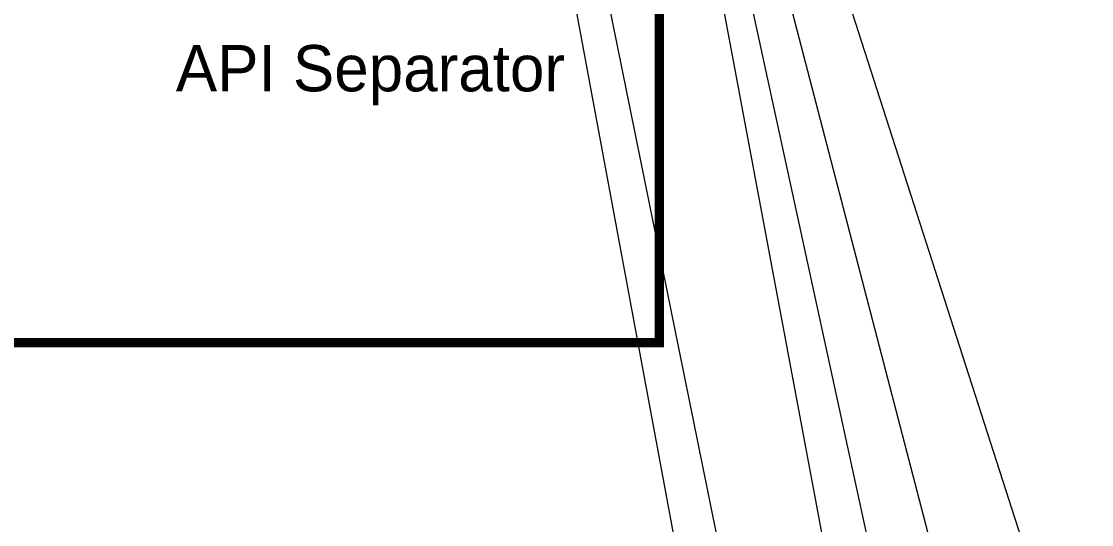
# Model space of a CAD drawing. Header units: inches. Extents: x -1128 to 651, y 96 to 845.
# Drawn here: x -1098.54 to -1088.11, y 680.05 to 684.96 of the extents above; entities that cross this region are included whole.
import ezdxf

# ---------------------------------------------------------------- set-up
doc = ezdxf.new("R2010")
doc.units = ezdxf.units.IN
doc.header["$MEASUREMENT"] = 0
doc.linetypes.add('DIVIDE', pattern=[1.25, 0.5, -0.25, 0, -0.25, 0, -0.25])
doc.layers.add('Layer 1', color=7, linetype='Continuous')
doc.layers.add('水专业修改', color=7, linetype='Continuous')
doc.layers.add('Layout', color=6, linetype='Continuous', lineweight=18)

msp = doc.modelspace()

# ---------------------------------------------------------------- linework, layer by layer
at = {"layer": 'Layer 1', "color": 0, "lineweight": 5}
msp.add_lwpolyline([(-1092.686, 692.018), (-1088.113, 677.79)], dxfattribs=at)
at = {"layer": 'Layer 1', "color": 0, "lineweight": 0}
for points in [[(-1092.742, 691.649), (-1088.113, 673.842)], [(-1092.771, 691.308), (-1088.113, 669.866)], [(-1092.799, 690.967), (-1088.113, 665.918)], [(-1093.822, 690.087), (-1088.113, 661.942)], [(-1093.907, 689.235), (-1088.113, 657.995)]]:
    msp.add_lwpolyline(points, dxfattribs=at)
at = {"layer": 'Layout', "linetype": 'DIVIDE', "ltscale": 2, "const_width": 0.0902}
msp.add_lwpolyline([(-1101.348, 681.829), (-1092.323, 681.829), (-1092.323, 698.976), (-1101.348, 698.976)], close=True, dxfattribs=at)
msp.add_lwpolyline([(-1101.348, 681.829), (-1092.323, 681.829), (-1092.323, 698.976), (-1101.348, 698.976)], close=True, dxfattribs=at)

# ---------------------------------------------------------------- texts
at = {"layer": '水专业修改', "color": 0, "lineweight": 0, "insert": (-1097.032, 684.73), "char_height": 0.45125, "width": 4.02001, "attachment_point": 1}
msp.add_mtext('API Separator', dxfattribs=at)

doc.saveas('drawing.dxf')
